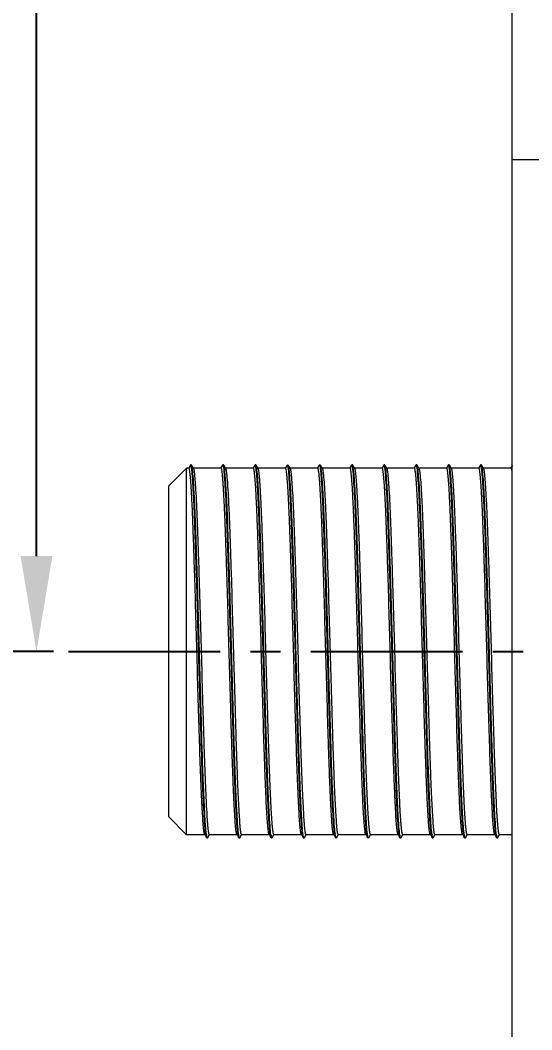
# Model space of a CAD drawing. Header units: millimetres. Extents: x 789 to 1209, y -1278 to -684.
# Drawn here: x 1021.25 to 1042.68, y -960.9 to -918.59 of the extents above; entities that cross this region are included whole.
import ezdxf

# ---------------------------------------------------------------- set-up
doc = ezdxf.new("R2010")
doc.units = ezdxf.units.MM
doc.header["$LTSCALE"] = 0.1
doc.linetypes.add('CENTERX2', pattern=[101.6, 63.5, -12.7, 12.7, -12.7])
doc.layers.get('0').update_dxf_attribs({"lineweight": 13})
doc.layers.add('CENTER', color=1, linetype='CENTERX2')
doc.layers.add('DIM', color=3, linetype='Continuous', lineweight=9)
doc.styles.get("Standard").update_dxf_attribs({"font": 'arial.ttf'})
doc.dimstyles.new('ISO-25', dxfattribs={"dimtxt": 2.5, "dimasz": 2.5, "dimexe": 1.25, "dimexo": 0.625, "dimtad": 1, "dimlfac": 1.333333, "dimtxsty": 'Standard', "dimcen": 2.5, "dimadec": 0, "dimazin": 0, "dimtfac": 1, "dimtmove": 0, "dimatfit": 3, "dimfxl": 0, "dimarcsym": 0})

# ---------------------------------------------------------------- blocks, each defined once
blk = doc.blocks.new('*D4')
at = {"layer": 'Defpoints', "color": 0}
for p in [(1021.936, -798.559), (1023.274, -798.559), (1023.274, -945.043)]:
    blk.add_point(p, dxfattribs=at)
at = {"layer": 'DIM', "color": 0, "linetype": 'ByBlock', "lineweight": -2}
for p, q in [((1022.649, -798.559), (1020.686, -798.559)), ((1021.936, -941.043), (1021.936, -802.559)), ((1022.649, -945.043), (1020.686, -945.043))]:
    blk.add_line(p, q, dxfattribs=at)
at = {"layer": 'DIM', "color": 0}
for points in [[(1021.269, -802.559), (1022.602, -802.559), (1021.936, -798.559)], [(1021.269, -941.043), (1022.602, -941.043), (1021.936, -945.043)]]:
    blk.add_solid(points, dxfattribs=at)
at = {"layer": 'DIM', "color": 0, "insert": (1019.269, -824.414), "char_height": 4, "attachment_point": 5, "rotation": 90}
blk.add_mtext('150~200', dxfattribs=at)
blk = doc.blocks.new('*D7')
at = {"layer": 'Defpoints', "color": 0}
for p in [(1186.018, -871.801), (1041.868, -965.663), (1186.018, -991.188)]:
    blk.add_point(p, dxfattribs=at)
at = {"layer": 'DIM', "color": 0, "linetype": 'ByBlock', "lineweight": -2}
for p, q in [((1186.018, -872.426), (1186.018, -992.438)), ((1041.868, -966.288), (1041.868, -992.438)), ((1045.868, -991.188), (1182.018, -991.188))]:
    blk.add_line(p, q, dxfattribs=at)
at = {"layer": 'DIM', "color": 0}
for points in [[(1045.868, -990.521), (1045.868, -991.855), (1041.868, -991.188)], [(1182.018, -990.521), (1182.018, -991.855), (1186.018, -991.188)]]:
    blk.add_solid(points, dxfattribs=at)
at = {"layer": 'DIM', "color": 0, "insert": (1113.943, -988.159), "char_height": 4, "attachment_point": 5}
blk.add_mtext('192,2', dxfattribs=at)

msp = doc.modelspace()

# ---------------------------------------------------------------- linework, layer by layer
msp.add_line((1041.868, -1155.19), (1041.868, -744.108))
at = {"color": 7, "linetype": 'Continuous'}
for p, q in [((1041.868, -965.663), (1041.868, -924.422)), ((1041.868, -924.422), (1044.118, -924.422)), ((1027.476, -938.107), (1028.225, -937.357)), ((1028.225, -952.728), (1028.225, -937.357)), ((1028.319, -937.357), (1028.225, -937.357)), ((1028.383, -937.237), (1028.315, -937.355)), ((1028.393, -937.228), (1028.383, -937.237)), ((1028.423, -937.228), (1028.393, -937.228)), ((1028.43, -937.342), (1028.422, -937.297)), ((1028.433, -937.237), (1028.423, -937.228)), ((1028.508, -937.366), (1028.433, -937.237)), ((1028.452, -937.297), (1028.433, -937.237)), ((1028.459, -937.34), (1028.452, -937.297)), ((1029.669, -937.357), (1028.497, -937.357)), ((1029.733, -937.237), (1029.665, -937.354)), ((1029.743, -937.228), (1029.733, -937.237)), ((1029.773, -937.228), (1029.743, -937.228)), ((1029.755, -937.239), (1029.743, -937.228)), ((1029.779, -937.338), (1029.755, -937.24)), ((1029.783, -937.237), (1029.773, -937.228)), ((1029.858, -937.366), (1029.783, -937.237)), ((1029.807, -937.33), (1029.783, -937.237)), ((1031.018, -937.357), (1029.847, -937.357)), ((1031.082, -937.237), (1031.014, -937.354)), ((1031.088, -937.23), (1031.082, -937.237)), ((1031.122, -937.228), (1031.093, -937.228)), ((1031.128, -937.332), (1031.1, -937.232)), ((1031.133, -937.237), (1031.122, -937.228)), ((1031.207, -937.366), (1031.133, -937.237)), ((1031.16, -937.351), (1031.133, -937.237)), ((1032.368, -937.357), (1031.197, -937.357)), ((1032.432, -937.237), (1032.364, -937.354)), ((1032.442, -937.228), (1032.432, -937.237)), ((1032.461, -937.256), (1032.442, -937.228)), ((1032.478, -937.334), (1032.461, -937.256)), ((1032.482, -937.237), (1032.472, -937.228)), ((1032.557, -937.366), (1032.482, -937.237)), ((1032.49, -937.256), (1032.482, -937.237)), ((1032.507, -937.33), (1032.49, -937.256)), ((1033.718, -937.357), (1032.547, -937.357)), ((1033.782, -937.237), (1033.714, -937.354)), ((1033.792, -937.228), (1033.782, -937.237)), ((1033.832, -937.237), (1033.822, -937.228)), ((1033.907, -937.366), (1033.832, -937.237)), ((1033.864, -937.38), (1033.832, -937.237)), ((1035.067, -937.357), (1033.896, -937.357)), ((1035.131, -937.237), (1035.063, -937.354)), ((1035.142, -937.228), (1035.131, -937.237)), ((1035.172, -937.228), (1035.142, -937.228)), ((1035.167, -937.28), (1035.142, -937.228)), ((1035.178, -937.338), (1035.167, -937.28)), ((1035.182, -937.237), (1035.172, -937.228)), ((1035.256, -937.366), (1035.182, -937.237)), ((1035.196, -937.28), (1035.182, -937.237)), ((1035.207, -937.335), (1035.196, -937.28)), ((1036.417, -937.357), (1035.246, -937.357)), ((1036.481, -937.237), (1036.413, -937.354)), ((1036.491, -937.228), (1036.481, -937.237)), ((1036.521, -937.228), (1036.491, -937.228)), ((1036.502, -937.238), (1036.491, -937.228)), ((1036.527, -937.338), (1036.503, -937.24)), ((1036.532, -937.237), (1036.521, -937.228)), ((1036.606, -937.366), (1036.532, -937.237)), ((1036.556, -937.331), (1036.532, -937.237)), ((1037.767, -937.357), (1036.606, -937.357)), ((1037.831, -937.237), (1037.763, -937.354)), ((1037.841, -937.228), (1037.831, -937.237)), ((1037.871, -937.228), (1037.841, -937.228)), ((1037.873, -937.315), (1037.849, -937.233)), ((1037.881, -937.237), (1037.871, -937.228)), ((1037.956, -937.366), (1037.881, -937.237)), ((1037.908, -937.346), (1037.881, -937.237)), ((1039.116, -937.357), (1037.945, -937.357)), ((1039.18, -937.237), (1039.112, -937.354)), ((1039.191, -937.228), (1039.18, -937.237)), ((1039.221, -937.228), (1039.191, -937.228)), ((1039.205, -937.245), (1039.191, -937.228)), ((1039.226, -937.335), (1039.205, -937.245)), ((1039.231, -937.237), (1039.221, -937.228)), ((1039.305, -937.366), (1039.231, -937.237)), ((1039.235, -937.245), (1039.231, -937.237)), ((1039.255, -937.33), (1039.235, -937.245)), ((1040.466, -937.357), (1039.295, -937.357)), ((1040.53, -937.237), (1040.462, -937.354)), ((1040.541, -937.228), (1040.53, -937.237)), ((1040.57, -937.228), (1040.541, -937.228)), ((1040.577, -937.345), (1040.547, -937.231)), ((1040.581, -937.237), (1040.57, -937.228)), ((1040.655, -937.366), (1040.581, -937.237)), ((1040.609, -937.355), (1040.581, -937.237)), ((1041.816, -937.357), (1040.655, -937.357)), ((1041.871, -937.252), (1041.812, -937.354)), ((1027.476, -951.978), (1027.476, -938.107)), ((1027.476, -951.978), (1028.225, -952.728)), ((1028.994, -952.728), (1028.225, -952.728)), ((1028.983, -952.719), (1028.988, -952.728)), ((1029.058, -952.848), (1029.027, -952.719)), ((1029.108, -952.848), (1029.176, -952.731)), ((1030.343, -952.728), (1029.172, -952.728)), ((1030.333, -952.719), (1030.338, -952.728)), ((1030.458, -952.848), (1030.526, -952.731)), ((1031.693, -952.728), (1030.522, -952.728)), ((1031.682, -952.719), (1031.688, -952.728)), ((1031.757, -952.848), (1031.729, -952.733)), ((1031.808, -952.848), (1031.876, -952.731)), ((1033.043, -952.728), (1031.872, -952.728)), ((1033.032, -952.719), (1033.038, -952.728)), ((1033.11, -952.744), (1033.097, -952.652)), ((1033.157, -952.848), (1033.225, -952.731)), ((1034.393, -952.728), (1033.221, -952.728)), ((1034.382, -952.719), (1034.387, -952.728)), ((1034.507, -952.848), (1034.575, -952.731)), ((1035.742, -952.728), (1034.571, -952.728)), ((1035.732, -952.719), (1035.737, -952.728)), ((1035.806, -952.848), (1035.772, -952.694)), ((1035.857, -952.848), (1035.925, -952.731)), ((1037.092, -952.728), (1035.921, -952.728)), ((1037.081, -952.719), (1037.087, -952.728)), ((1037.206, -952.848), (1037.274, -952.731)), ((1038.442, -952.728), (1037.27, -952.728)), ((1038.431, -952.719), (1038.436, -952.728)), ((1038.506, -952.848), (1038.476, -952.729)), ((1038.556, -952.848), (1038.624, -952.731)), ((1039.791, -952.728), (1038.62, -952.728)), ((1039.781, -952.719), (1039.786, -952.728)), ((1039.906, -952.848), (1039.974, -952.731)), ((1041.141, -952.728), (1039.97, -952.728)), ((1041.13, -952.719), (1041.136, -952.728)), ((1041.255, -952.848), (1041.323, -952.731)), ((1041.868, -952.728), (1041.32, -952.728)), ((1029.068, -952.857), (1029.058, -952.848)), ((1029.068, -952.857), (1029.098, -952.857)), ((1029.108, -952.848), (1029.098, -952.857)), ((1030.402, -952.836), (1030.383, -952.757)), ((1030.407, -952.848), (1030.402, -952.836)), ((1030.418, -952.857), (1030.407, -952.848)), ((1030.431, -952.836), (1030.412, -952.753)), ((1030.418, -952.857), (1030.448, -952.857)), ((1030.448, -952.857), (1030.431, -952.836)), ((1030.458, -952.848), (1030.448, -952.857)), ((1031.768, -952.857), (1031.757, -952.848)), ((1031.791, -952.853), (1031.761, -952.75)), ((1031.768, -952.857), (1031.797, -952.857)), ((1031.808, -952.848), (1031.797, -952.857)), ((1033.107, -952.848), (1033.081, -952.749)), ((1033.117, -952.857), (1033.107, -952.848)), ((1033.136, -952.848), (1033.11, -952.744)), ((1033.117, -952.857), (1033.147, -952.857)), ((1033.147, -952.857), (1033.138, -952.851)), ((1033.157, -952.848), (1033.147, -952.857)), ((1034.441, -952.802), (1034.431, -952.749)), ((1034.456, -952.848), (1034.441, -952.802)), ((1034.467, -952.857), (1034.456, -952.848)), ((1034.471, -952.802), (1034.46, -952.746)), ((1034.467, -952.857), (1034.497, -952.857)), ((1034.507, -952.848), (1034.497, -952.857)), ((1035.817, -952.857), (1035.806, -952.848)), ((1035.857, -952.848), (1035.846, -952.857)), ((1037.149, -952.833), (1037.131, -952.756)), ((1037.156, -952.848), (1037.149, -952.833)), ((1037.166, -952.857), (1037.156, -952.848)), ((1037.179, -952.833), (1037.16, -952.751)), ((1037.166, -952.857), (1037.196, -952.857)), ((1037.196, -952.857), (1037.179, -952.833)), ((1037.206, -952.848), (1037.196, -952.857)), ((1038.516, -952.857), (1038.506, -952.848)), ((1038.539, -952.854), (1038.508, -952.738)), ((1038.516, -952.857), (1038.546, -952.857)), ((1038.556, -952.848), (1038.546, -952.857)), ((1039.851, -952.839), (1039.831, -952.756)), ((1039.855, -952.848), (1039.851, -952.839)), ((1039.866, -952.857), (1039.855, -952.848)), ((1039.88, -952.839), (1039.859, -952.751)), ((1039.866, -952.857), (1039.895, -952.857)), ((1039.895, -952.857), (1039.88, -952.839)), ((1039.906, -952.848), (1039.895, -952.857)), ((1041.205, -952.848), (1041.178, -952.739)), ((1041.215, -952.857), (1041.205, -952.848)), ((1041.237, -952.852), (1041.213, -952.77)), ((1041.215, -952.857), (1041.245, -952.857)), ((1041.242, -952.856), (1041.237, -952.852)), ((1041.255, -952.848), (1041.245, -952.857))]:
    msp.add_line(p, q, dxfattribs=at)
for centre, radius, start, end in [((1026.888, -937.585), 1.561, 8.6422, 8.9331), ((1029.642, -937.576), 1.505, 8.5039, 9.3149), ((1029.335, -937.623), 1.816, 8.2935, 8.5217), ((1033.726, -937.57), 1.47, 8.7519, 9.085), ((1036.45, -937.266), 0.0594, 26.779, 28.4454), ((1036.646, -937.536), 1.247, 8.6608, 10.2152), ((1036.24, -937.6), 1.658, 8.4588, 8.7204), ((1038.933, -937.601), 1.664, 8.4155, 8.8536), ((1038.729, -937.631), 1.87, 8.2042, 8.4196), ((1030.987, -952.432), 1.951, 188.3272, 188.4762), ((1033.477, -952.463), 1.74, 188.6094, 188.851), ((1033.229, -952.502), 1.488, 188.8384, 189.5739), ((1040.307, -952.451), 1.822, 188.4995, 188.725), ((1040.133, -952.477), 1.646, 188.7224, 189.1087), ((1042.815, -952.48), 1.629, 188.8018, 189.0722), ((1031.76, -952.522), 1.367, 189.264, 189.7132), ((1035.901, -952.507), 1.461, 189.085, 189.4226), ((1038.53, -952.519), 1.389, 189.2136, 189.6494), ((1041.249, -952.515), 1.409, 189.1628, 189.6247), ((1042.433, -952.542), 1.241, 189.0153, 190.5557)]:
    msp.add_arc(centre, radius, start, end, dxfattribs=at)
for points, knots in [([(1028.563, -941.815), (1028.553, -941.494), (1028.533, -940.884), (1028.503, -940.02), (1028.474, -939.258), (1028.444, -938.61), (1028.418, -938.147), (1028.396, -937.846), (1028.381, -937.674), (1028.367, -937.543), (1028.352, -937.443), (1028.34, -937.392), (1028.327, -937.357), (1028.319, -937.357)], [0, 0, 0, 0, 0.215327, 0.40952, 0.580209, 0.726831, 0.844459, 0.891216, 0.929639, 0.959602, 0.981148, 0.994439, 1, 1, 1, 1]), ([(1028.422, -937.297), (1028.418, -937.28), (1028.414, -937.259), (1028.401, -937.228), (1028.393, -937.228)], [0, 0, 0, 0, 0.702286, 1, 1, 1, 1]), ([(1029.027, -952.719), (1029.009, -952.597), (1028.983, -952.28), (1028.948, -951.7), (1028.912, -950.918), (1028.859, -949.552), (1028.801, -947.556), (1028.728, -945.005), (1028.67, -942.82), (1028.619, -941.158), (1028.582, -940.061), (1028.547, -939.116), (1028.512, -938.346), (1028.475, -937.776), (1028.449, -937.467), (1028.431, -937.35)], [0, 0, 0, 0, 0.024087, 0.061896, 0.113363, 0.176728, 0.328638, 0.502645, 0.67453, 0.75487, 0.826875, 0.888584, 0.939462, 0.977047, 1, 1, 1, 1]), ([(1029.056, -952.714), (1029.038, -952.59), (1029.012, -952.27), (1028.977, -951.684), (1028.941, -950.897), (1028.888, -949.523), (1028.83, -947.52), (1028.757, -944.963), (1028.699, -942.776), (1028.647, -941.115), (1028.611, -940.022), (1028.575, -939.081), (1028.54, -938.318), (1028.503, -937.757), (1028.477, -937.453), (1028.459, -937.34)], [0, 0, 0, 0, 0.024406, 0.062564, 0.114402, 0.178112, 0.330623, 0.504985, 0.676926, 0.757122, 0.828834, 0.890223, 0.94066, 0.97768, 1, 1, 1, 1]), ([(1028.508, -937.366), (1028.516, -937.379), (1028.526, -937.42), (1028.539, -937.497), (1028.552, -937.609), (1028.574, -937.827), (1028.599, -938.185), (1028.628, -938.708), (1028.656, -939.345), (1028.684, -940.086), (1028.713, -940.92), (1028.732, -941.507), (1028.741, -941.815)], [0, 0, 0, 0, 0.010097, 0.027697, 0.052994, 0.086077, 0.175314, 0.293939, 0.438522, 0.604761, 0.792774, 1, 1, 1, 1]), ([(1029.913, -941.815), (1029.903, -941.494), (1029.883, -940.884), (1029.853, -940.019), (1029.824, -939.258), (1029.794, -938.61), (1029.767, -938.147), (1029.745, -937.846), (1029.73, -937.674), (1029.716, -937.543), (1029.702, -937.443), (1029.69, -937.392), (1029.677, -937.357), (1029.669, -937.357)], [0, 0, 0, 0, 0.215338, 0.409617, 0.580181, 0.726831, 0.844468, 0.891255, 0.929634, 0.959498, 0.981055, 0.994428, 1, 1, 1, 1]), ([(1030.383, -952.757), (1030.363, -952.645), (1030.337, -952.346), (1030.302, -951.788), (1030.266, -951.02), (1030.229, -950.068), (1030.192, -948.963), (1030.142, -947.28), (1030.08, -945.074), (1030.021, -942.86), (1029.969, -941.174), (1029.932, -940.062), (1029.896, -939.105), (1029.86, -938.329), (1029.823, -937.759), (1029.797, -937.452), (1029.779, -937.338)], [0, 0, 0, 0, 0.022082, 0.05835, 0.108645, 0.171437, 0.243665, 0.32345, 0.498836, 0.672657, 0.753938, 0.82673, 0.888954, 0.940103, 0.977576, 1, 1, 1, 1]), ([(1030.41, -952.742), (1030.391, -952.625), (1030.365, -952.317), (1030.33, -951.746), (1030.294, -950.968), (1030.256, -950.007), (1030.22, -948.897), (1030.17, -947.211), (1030.108, -945.007), (1030.049, -942.798), (1029.997, -941.12), (1029.96, -940.017), (1029.925, -939.069), (1029.889, -938.302), (1029.852, -937.742), (1029.826, -937.441), (1029.807, -937.33)], [0, 0, 0, 0, 0.023016, 0.06011, 0.111163, 0.174526, 0.247086, 0.32719, 0.502603, 0.675942, 0.756794, 0.829035, 0.89073, 0.941303, 0.978162, 1, 1, 1, 1]), ([(1029.858, -937.366), (1029.865, -937.379), (1029.875, -937.42), (1029.889, -937.497), (1029.902, -937.609), (1029.923, -937.828), (1029.948, -938.185), (1029.977, -938.708), (1030.006, -939.345), (1030.034, -940.086), (1030.062, -940.92), (1030.081, -941.507), (1030.091, -941.815)], [0, 0, 0, 0, 0.01018, 0.027848, 0.053091, 0.0861, 0.175376, 0.294034, 0.438574, 0.604739, 0.792785, 1, 1, 1, 1]), ([(1031.262, -941.815), (1031.252, -941.494), (1031.232, -940.884), (1031.203, -940.019), (1031.174, -939.258), (1031.144, -938.61), (1031.117, -938.147), (1031.095, -937.846), (1031.08, -937.674), (1031.066, -937.543), (1031.051, -937.443), (1031.04, -937.392), (1031.027, -937.357), (1031.018, -937.357)], [0, 0, 0, 0, 0.215348, 0.40957, 0.580231, 0.72688, 0.844503, 0.891283, 0.929668, 0.959542, 0.981092, 0.994433, 1, 1, 1, 1]), ([(1031.093, -937.228), (1031.092, -937.228), (1031.09, -937.228), (1031.088, -937.229), (1031.088, -937.23)], [0, 0, 0, 0, 0.464272, 1, 1, 1, 1]), ([(1031.096, -937.229), (1031.095, -937.229), (1031.094, -937.228), (1031.093, -937.228), (1031.093, -937.228)], [0, 0, 0, 0, 0.514662, 1, 1, 1, 1]), ([(1031.1, -937.232), (1031.099, -937.231), (1031.098, -937.23), (1031.096, -937.229), (1031.096, -937.229)], [0, 0, 0, 0, 0.537439, 1, 1, 1, 1]), ([(1031.729, -952.733), (1031.71, -952.615), (1031.684, -952.306), (1031.65, -951.736), (1031.613, -950.964), (1031.576, -950.013), (1031.54, -948.915), (1031.491, -947.249), (1031.429, -945.068), (1031.361, -942.508), (1031.298, -940.521), (1031.248, -939.154), (1031.212, -938.376), (1031.176, -937.796), (1031.149, -937.48), (1031.132, -937.361)], [0, 0, 0, 0, 0.023317, 0.060422, 0.111227, 0.174079, 0.246013, 0.325323, 0.499186, 0.671398, 0.824593, 0.886784, 0.938224, 0.976445, 1, 1, 1, 1]), ([(1031.757, -952.723), (1031.739, -952.602), (1031.712, -952.288), (1031.678, -951.71), (1031.642, -950.931), (1031.597, -949.774), (1031.55, -948.232), (1031.495, -946.337), (1031.44, -944.353), (1031.387, -942.415), (1031.332, -940.659), (1031.281, -939.193), (1031.234, -938.207), (1031.193, -937.636), (1031.173, -937.432), (1031.16, -937.351)], [0, 0, 0, 0, 0.023864, 0.061495, 0.112805, 0.176069, 0.287123, 0.413705, 0.545694, 0.673998, 0.791764, 0.888369, 0.959961, 0.984166, 1, 1, 1, 1]), ([(1031.207, -937.366), (1031.215, -937.379), (1031.225, -937.42), (1031.239, -937.497), (1031.252, -937.609), (1031.273, -937.827), (1031.298, -938.185), (1031.327, -938.708), (1031.356, -939.345), (1031.384, -940.086), (1031.412, -940.92), (1031.431, -941.507), (1031.441, -941.815)], [0, 0, 0, 0, 0.010148, 0.027796, 0.053048, 0.086062, 0.175333, 0.29395, 0.438556, 0.604774, 0.792776, 1, 1, 1, 1]), ([(1032.612, -941.815), (1032.602, -941.494), (1032.582, -940.884), (1032.552, -940.02), (1032.523, -939.258), (1032.493, -938.61), (1032.467, -938.147), (1032.445, -937.846), (1032.43, -937.674), (1032.416, -937.543), (1032.401, -937.443), (1032.39, -937.392), (1032.376, -937.357), (1032.368, -937.357)], [0, 0, 0, 0, 0.215349, 0.409577, 0.580157, 0.726844, 0.844468, 0.891254, 0.929629, 0.959516, 0.98105, 0.994431, 1, 1, 1, 1]), ([(1033.081, -952.749), (1033.062, -952.635), (1033.036, -952.331), (1033.001, -951.766), (1032.964, -950.993), (1032.927, -950.037), (1032.891, -948.929), (1032.841, -947.245), (1032.778, -945.04), (1032.72, -942.829), (1032.668, -941.147), (1032.631, -940.039), (1032.595, -939.087), (1032.559, -938.316), (1032.522, -937.751), (1032.496, -937.447), (1032.478, -937.334)], [0, 0, 0, 0, 0.022568, 0.059267, 0.109953, 0.173036, 0.245432, 0.325355, 0.500743, 0.674306, 0.755361, 0.827859, 0.889822, 0.940684, 0.977856, 1, 1, 1, 1]), ([(1033.097, -952.652), (1033.08, -952.514), (1033.054, -952.168), (1033.02, -951.547), (1032.983, -950.731), (1032.931, -949.338), (1032.873, -947.333), (1032.801, -944.791), (1032.744, -942.631), (1032.692, -941), (1032.657, -939.931), (1032.622, -939.014), (1032.586, -938.273), (1032.55, -937.73), (1032.525, -937.438), (1032.507, -937.33)], [0, 0, 0, 0, 0.027186, 0.06784, 0.121733, 0.186833, 0.340573, 0.51422, 0.684341, 0.763232, 0.833474, 0.893546, 0.942748, 0.978631, 1, 1, 1, 1]), ([(1032.557, -937.366), (1032.565, -937.379), (1032.575, -937.42), (1032.588, -937.497), (1032.602, -937.609), (1032.623, -937.828), (1032.648, -938.185), (1032.677, -938.708), (1032.706, -939.345), (1032.733, -940.086), (1032.762, -940.92), (1032.781, -941.507), (1032.791, -941.815)], [0, 0, 0, 0, 0.010193, 0.027839, 0.053091, 0.086108, 0.175384, 0.294014, 0.43862, 0.604779, 0.792776, 1, 1, 1, 1]), ([(1033.962, -941.815), (1033.952, -941.494), (1033.932, -940.884), (1033.902, -940.019), (1033.873, -939.257), (1033.843, -938.61), (1033.816, -938.147), (1033.794, -937.846), (1033.779, -937.674), (1033.765, -937.543), (1033.751, -937.443), (1033.739, -937.392), (1033.726, -937.357), (1033.718, -937.357)], [0, 0, 0, 0, 0.215341, 0.409617, 0.580217, 0.726874, 0.844485, 0.891272, 0.92966, 0.959548, 0.98107, 0.994417, 1, 1, 1, 1]), ([(1033.794, -937.228), (1033.794, -937.228), (1033.793, -937.228), (1033.792, -937.228), (1033.792, -937.228)], [0, 0, 0, 0, 0.50783, 1, 1, 1, 1]), ([(1033.797, -937.23), (1033.797, -937.23), (1033.796, -937.229), (1033.795, -937.229), (1033.794, -937.228)], [0, 0, 0, 0, 0.527837, 1, 1, 1, 1]), ([(1033.834, -937.38), (1033.829, -937.345), (1033.823, -937.299), (1033.809, -937.25), (1033.802, -937.234), (1033.797, -937.23)], [0, 0, 0, 0, 0.677773, 0.882051, 1, 1, 1, 1]), ([(1034.431, -952.749), (1034.412, -952.636), (1034.386, -952.337), (1034.351, -951.783), (1034.316, -951.025), (1034.278, -950.085), (1034.242, -948.998), (1034.193, -947.34), (1034.131, -945.163), (1034.063, -942.599), (1034, -940.601), (1033.95, -939.219), (1033.914, -938.428), (1033.878, -937.833), (1033.851, -937.505), (1033.834, -937.38)], [0, 0, 0, 0, 0.022302, 0.058444, 0.108306, 0.170379, 0.241774, 0.3205, 0.493928, 0.66643, 0.820785, 0.883709, 0.936039, 0.975315, 1, 1, 1, 1]), ([(1034.459, -952.738), (1034.44, -952.622), (1034.414, -952.317), (1034.38, -951.755), (1034.344, -950.991), (1034.307, -950.048), (1034.271, -948.959), (1034.222, -947.302), (1034.16, -945.131), (1034.092, -942.575), (1034.029, -940.586), (1033.98, -939.211), (1033.944, -938.423), (1033.908, -937.831), (1033.881, -937.505), (1033.864, -937.38)], [0, 0, 0, 0, 0.022938, 0.059611, 0.10991, 0.172258, 0.243759, 0.322546, 0.495731, 0.667738, 0.821493, 0.88416, 0.936276, 0.975396, 1, 1, 1, 1]), ([(1033.907, -937.366), (1033.914, -937.379), (1033.924, -937.42), (1033.938, -937.497), (1033.951, -937.609), (1033.972, -937.828), (1033.998, -938.185), (1034.027, -938.708), (1034.055, -939.345), (1034.083, -940.086), (1034.112, -940.92), (1034.131, -941.507), (1034.14, -941.815)], [0, 0, 0, 0, 0.010163, 0.02779, 0.053038, 0.086062, 0.175342, 0.293948, 0.438576, 0.60473, 0.792779, 1, 1, 1, 1]), ([(1035.311, -941.815), (1035.301, -941.494), (1035.282, -940.884), (1035.252, -940.02), (1035.223, -939.258), (1035.193, -938.61), (1035.166, -938.147), (1035.144, -937.846), (1035.129, -937.674), (1035.115, -937.543), (1035.1, -937.443), (1035.089, -937.392), (1035.076, -937.357), (1035.067, -937.357)], [0, 0, 0, 0, 0.215326, 0.409616, 0.580149, 0.726854, 0.844479, 0.891233, 0.929618, 0.959525, 0.981041, 0.994439, 1, 1, 1, 1]), ([(1035.772, -952.694), (1035.754, -952.565), (1035.728, -952.238), (1035.694, -951.642), (1035.658, -950.848), (1035.605, -949.473), (1035.547, -947.476), (1035.475, -944.932), (1035.417, -942.759), (1035.366, -941.11), (1035.329, -940.024), (1035.295, -939.088), (1035.259, -938.328), (1035.223, -937.766), (1035.197, -937.461), (1035.179, -937.347)], [0, 0, 0, 0, 0.025304, 0.064192, 0.11656, 0.18053, 0.332929, 0.506607, 0.677691, 0.757456, 0.828839, 0.889956, 0.940329, 0.977443, 1, 1, 1, 1]), ([(1035.802, -952.694), (1035.784, -952.565), (1035.758, -952.235), (1035.723, -951.637), (1035.687, -950.839), (1035.635, -949.457), (1035.576, -947.452), (1035.503, -944.899), (1035.446, -942.72), (1035.394, -941.07), (1035.358, -939.985), (1035.323, -939.053), (1035.287, -938.299), (1035.251, -937.745), (1035.225, -937.446), (1035.207, -937.335)], [0, 0, 0, 0, 0.025388, 0.064436, 0.117033, 0.181272, 0.334275, 0.508458, 0.679818, 0.759548, 0.830738, 0.891604, 0.941571, 0.978118, 1, 1, 1, 1]), ([(1035.256, -937.366), (1035.264, -937.379), (1035.274, -937.42), (1035.288, -937.497), (1035.301, -937.61), (1035.322, -937.828), (1035.347, -938.185), (1035.376, -938.708), (1035.405, -939.345), (1035.433, -940.086), (1035.461, -940.92), (1035.48, -941.507), (1035.49, -941.815)], [0, 0, 0, 0, 0.010198, 0.027848, 0.05309, 0.086141, 0.175378, 0.294004, 0.438648, 0.60474, 0.792801, 1, 1, 1, 1]), ([(1036.661, -941.815), (1036.651, -941.494), (1036.631, -940.884), (1036.601, -940.019), (1036.573, -939.257), (1036.542, -938.61), (1036.516, -938.147), (1036.494, -937.846), (1036.479, -937.674), (1036.465, -937.543), (1036.45, -937.443), (1036.439, -937.392), (1036.425, -937.357), (1036.417, -937.357)], [0, 0, 0, 0, 0.215328, 0.40961, 0.58022, 0.726854, 0.844463, 0.891258, 0.929649, 0.959527, 0.981041, 0.994413, 1, 1, 1, 1]), ([(1037.131, -952.756), (1037.112, -952.643), (1037.086, -952.343), (1037.051, -951.785), (1037.015, -951.016), (1036.977, -950.063), (1036.94, -948.958), (1036.891, -947.275), (1036.828, -945.07), (1036.769, -942.857), (1036.717, -941.172), (1036.68, -940.06), (1036.645, -939.104), (1036.609, -938.329), (1036.572, -937.759), (1036.546, -937.452), (1036.527, -937.338)], [0, 0, 0, 0, 0.022159, 0.058496, 0.108851, 0.171663, 0.24395, 0.323709, 0.499045, 0.672807, 0.754051, 0.82681, 0.889018, 0.940121, 0.977582, 1, 1, 1, 1]), ([(1037.158, -952.741), (1037.139, -952.624), (1037.113, -952.315), (1037.078, -951.744), (1037.042, -950.966), (1037.005, -950.005), (1036.968, -948.895), (1036.919, -947.209), (1036.856, -945.006), (1036.798, -942.799), (1036.746, -941.122), (1036.709, -940.019), (1036.673, -939.071), (1036.637, -938.304), (1036.6, -937.744), (1036.574, -937.442), (1036.556, -937.331)], [0, 0, 0, 0, 0.023061, 0.060195, 0.111278, 0.174625, 0.247225, 0.327275, 0.502603, 0.675882, 0.756709, 0.828941, 0.890654, 0.941217, 0.978113, 1, 1, 1, 1]), ([(1036.606, -937.366), (1036.614, -937.379), (1036.624, -937.42), (1036.637, -937.497), (1036.651, -937.609), (1036.672, -937.828), (1036.697, -938.185), (1036.726, -938.708), (1036.755, -939.345), (1036.782, -940.086), (1036.811, -940.92), (1036.83, -941.507), (1036.84, -941.815)], [0, 0, 0, 0, 0.010185, 0.027826, 0.053053, 0.086083, 0.175373, 0.293979, 0.438586, 0.604726, 0.792794, 1, 1, 1, 1]), ([(1038.011, -941.815), (1038.001, -941.494), (1037.981, -940.884), (1037.951, -940.019), (1037.922, -939.258), (1037.892, -938.61), (1037.866, -938.147), (1037.843, -937.846), (1037.828, -937.674), (1037.814, -937.543), (1037.8, -937.443), (1037.788, -937.392), (1037.775, -937.357), (1037.767, -937.357)], [0, 0, 0, 0, 0.215326, 0.409597, 0.580207, 0.726855, 0.844488, 0.891256, 0.929648, 0.959519, 0.981051, 0.994448, 1, 1, 1, 1]), ([(1037.845, -937.229), (1037.844, -937.229), (1037.843, -937.228), (1037.842, -937.228), (1037.841, -937.228)], [0, 0, 0, 0, 0.519381, 1, 1, 1, 1]), ([(1037.849, -937.233), (1037.848, -937.232), (1037.847, -937.231), (1037.845, -937.229), (1037.845, -937.229)], [0, 0, 0, 0, 0.54238, 1, 1, 1, 1]), ([(1038.476, -952.729), (1038.458, -952.61), (1038.432, -952.298), (1038.397, -951.726), (1038.361, -950.95), (1038.324, -949.995), (1038.288, -948.895), (1038.239, -947.226), (1038.177, -945.044), (1038.119, -942.856), (1038.068, -941.189), (1038.031, -940.088), (1037.996, -939.137), (1037.96, -938.362), (1037.923, -937.787), (1037.897, -937.474), (1037.88, -937.356)], [0, 0, 0, 0, 0.023535, 0.060866, 0.111907, 0.17495, 0.247055, 0.326477, 0.500477, 0.672665, 0.75326, 0.825595, 0.887587, 0.938801, 0.97675, 1, 1, 1, 1]), ([(1038.505, -952.72), (1038.487, -952.598), (1038.46, -952.281), (1038.426, -951.7), (1038.39, -950.917), (1038.337, -949.547), (1038.278, -947.549), (1038.205, -944.993), (1038.147, -942.805), (1038.096, -941.143), (1038.059, -940.046), (1038.024, -939.101), (1037.989, -938.334), (1037.952, -937.768), (1037.926, -937.461), (1037.908, -937.346)], [0, 0, 0, 0, 0.024071, 0.061921, 0.113466, 0.176929, 0.329072, 0.503308, 0.675359, 0.755712, 0.827666, 0.889265, 0.939994, 0.977364, 1, 1, 1, 1]), ([(1037.956, -937.366), (1037.963, -937.379), (1037.973, -937.42), (1037.987, -937.497), (1038, -937.609), (1038.021, -937.828), (1038.047, -938.185), (1038.076, -938.708), (1038.104, -939.345), (1038.132, -940.086), (1038.161, -940.92), (1038.18, -941.507), (1038.189, -941.815)], [0, 0, 0, 0, 0.010183, 0.027861, 0.053075, 0.086114, 0.175377, 0.293993, 0.438604, 0.604741, 0.792804, 1, 1, 1, 1]), ([(1039.36, -941.815), (1039.35, -941.494), (1039.331, -940.884), (1039.301, -940.019), (1039.272, -939.257), (1039.242, -938.61), (1039.215, -938.147), (1039.193, -937.846), (1039.178, -937.674), (1039.164, -937.543), (1039.15, -937.443), (1039.138, -937.392), (1039.125, -937.357), (1039.116, -937.357)], [0, 0, 0, 0, 0.215386, 0.409567, 0.580237, 0.726848, 0.844459, 0.891255, 0.929643, 0.959497, 0.981042, 0.994435, 1, 1, 1, 1]), ([(1039.831, -952.756), (1039.811, -952.643), (1039.785, -952.343), (1039.75, -951.783), (1039.714, -951.014), (1039.676, -950.059), (1039.64, -948.953), (1039.59, -947.268), (1039.527, -945.06), (1039.469, -942.846), (1039.416, -941.16), (1039.379, -940.049), (1039.344, -939.093), (1039.308, -938.32), (1039.27, -937.753), (1039.245, -937.448), (1039.226, -937.335)], [0, 0, 0, 0, 0.022178, 0.058554, 0.108974, 0.171869, 0.244224, 0.324091, 0.49959, 0.673437, 0.754678, 0.82737, 0.889514, 0.940496, 0.977788, 1, 1, 1, 1]), ([(1039.858, -952.74), (1039.839, -952.622), (1039.812, -952.313), (1039.778, -951.74), (1039.741, -950.961), (1039.704, -949.999), (1039.668, -948.888), (1039.618, -947.202), (1039.555, -944.999), (1039.497, -942.792), (1039.445, -941.116), (1039.408, -940.013), (1039.372, -939.066), (1039.337, -938.301), (1039.299, -937.741), (1039.274, -937.44), (1039.255, -937.33)], [0, 0, 0, 0, 0.023145, 0.060354, 0.111508, 0.174924, 0.247545, 0.327656, 0.503023, 0.676273, 0.757069, 0.829228, 0.890896, 0.941389, 0.978202, 1, 1, 1, 1]), ([(1039.305, -937.366), (1039.313, -937.379), (1039.323, -937.42), (1039.337, -937.497), (1039.35, -937.609), (1039.371, -937.828), (1039.396, -938.185), (1039.425, -938.708), (1039.454, -939.345), (1039.482, -940.086), (1039.51, -940.92), (1039.529, -941.507), (1039.539, -941.815)], [0, 0, 0, 0, 0.010186, 0.02787, 0.053085, 0.086103, 0.175394, 0.294002, 0.438565, 0.604761, 0.792742, 1, 1, 1, 1]), ([(1040.71, -941.815), (1040.7, -941.494), (1040.68, -940.884), (1040.651, -940.019), (1040.622, -939.258), (1040.592, -938.61), (1040.565, -938.147), (1040.543, -937.846), (1040.528, -937.674), (1040.514, -937.543), (1040.499, -937.443), (1040.488, -937.392), (1040.474, -937.357), (1040.466, -937.357)], [0, 0, 0, 0, 0.215342, 0.409555, 0.580248, 0.726863, 0.844503, 0.891278, 0.929666, 0.959518, 0.981077, 0.994447, 1, 1, 1, 1]), ([(1040.543, -937.229), (1040.543, -937.228), (1040.542, -937.228), (1040.541, -937.228), (1040.541, -937.228)], [0, 0, 0, 0, 0.511871, 1, 1, 1, 1]), ([(1040.547, -937.231), (1040.546, -937.231), (1040.545, -937.23), (1040.544, -937.229), (1040.543, -937.229)], [0, 0, 0, 0, 0.534529, 1, 1, 1, 1]), ([(1041.178, -952.739), (1041.159, -952.623), (1041.133, -952.318), (1041.098, -951.753), (1041.062, -950.985), (1041.025, -950.037), (1040.989, -948.942), (1040.94, -947.276), (1040.878, -945.095), (1040.81, -942.532), (1040.747, -940.54), (1040.697, -939.168), (1040.661, -938.386), (1040.624, -937.803), (1040.598, -937.485), (1040.58, -937.364)], [0, 0, 0, 0, 0.022949, 0.059715, 0.110219, 0.172849, 0.244664, 0.323839, 0.497706, 0.670112, 0.823696, 0.886095, 0.937753, 0.976222, 1, 1, 1, 1]), ([(1041.206, -952.729), (1041.187, -952.61), (1041.161, -952.299), (1041.127, -951.726), (1041.09, -950.95), (1041.053, -949.996), (1041.017, -948.896), (1040.968, -947.226), (1040.906, -945.044), (1040.848, -942.855), (1040.797, -941.188), (1040.76, -940.086), (1040.725, -939.135), (1040.689, -938.361), (1040.653, -937.786), (1040.626, -937.473), (1040.609, -937.355)], [0, 0, 0, 0, 0.02354, 0.060861, 0.111891, 0.174943, 0.247039, 0.326504, 0.500534, 0.672726, 0.753318, 0.825647, 0.887653, 0.938846, 0.976778, 1, 1, 1, 1]), ([(1040.655, -937.366), (1040.663, -937.379), (1040.673, -937.42), (1040.686, -937.497), (1040.7, -937.609), (1040.721, -937.828), (1040.746, -938.185), (1040.775, -938.708), (1040.804, -939.345), (1040.831, -940.086), (1040.86, -940.92), (1040.879, -941.507), (1040.889, -941.815)], [0, 0, 0, 0, 0.010159, 0.027845, 0.053068, 0.086084, 0.175355, 0.293979, 0.438552, 0.604777, 0.792787, 1, 1, 1, 1]), ([(1041.868, -937.588), (1041.864, -937.554), (1041.857, -937.497), (1041.844, -937.423), (1041.835, -937.382), (1041.823, -937.357), (1041.816, -937.357)], [0, 0, 0, 0, 0.420921, 0.726253, 0.91686, 1, 1, 1, 1]), ([(1028.983, -952.719), (1028.976, -952.707), (1028.967, -952.672), (1028.954, -952.606), (1028.941, -952.51), (1028.922, -952.329), (1028.901, -952.038), (1028.876, -951.611), (1028.85, -951.084), (1028.823, -950.464), (1028.797, -949.764), (1028.762, -948.706), (1028.719, -947.264), (1028.667, -945.46), (1028.617, -943.626), (1028.582, -942.411), (1028.563, -941.815)], [0, 0, 0, 0, 0.003669, 0.009899, 0.018714, 0.030059, 0.059866, 0.099005, 0.147619, 0.204864, 0.269524, 0.339993, 0.495832, 0.665997, 0.836048, 1, 1, 1, 1]), ([(1028.741, -941.815), (1028.761, -942.426), (1028.797, -943.673), (1028.848, -945.551), (1028.893, -947.116), (1028.93, -948.323), (1028.955, -949.156), (1028.982, -949.927), (1029.009, -950.626), (1029.035, -951.237), (1029.062, -951.748), (1029.084, -952.108), (1029.103, -952.341), (1029.116, -952.476), (1029.129, -952.581), (1029.143, -952.66), (1029.153, -952.702), (1029.166, -952.728), (1029.172, -952.728)], [0, 0, 0, 0, 0.167936, 0.342193, 0.515866, 0.597507, 0.673608, 0.744649, 0.80917, 0.865556, 0.912595, 0.94962, 0.964508, 0.976907, 0.986687, 0.99376, 0.998132, 1, 1, 1, 1]), ([(1030.333, -952.719), (1030.326, -952.707), (1030.316, -952.672), (1030.304, -952.606), (1030.291, -952.51), (1030.272, -952.33), (1030.25, -952.038), (1030.226, -951.611), (1030.2, -951.084), (1030.173, -950.464), (1030.147, -949.764), (1030.112, -948.706), (1030.069, -947.264), (1030.016, -945.46), (1029.967, -943.626), (1029.931, -942.411), (1029.913, -941.815)], [0, 0, 0, 0, 0.003663, 0.009896, 0.018702, 0.030032, 0.059854, 0.098999, 0.147603, 0.204856, 0.269554, 0.339968, 0.495826, 0.665961, 0.836049, 1, 1, 1, 1]), ([(1030.091, -941.815), (1030.11, -942.426), (1030.147, -943.673), (1030.197, -945.552), (1030.243, -947.116), (1030.279, -948.323), (1030.305, -949.156), (1030.331, -949.927), (1030.358, -950.626), (1030.385, -951.237), (1030.412, -951.748), (1030.434, -952.108), (1030.452, -952.341), (1030.466, -952.476), (1030.478, -952.581), (1030.492, -952.66), (1030.503, -952.702), (1030.515, -952.728), (1030.522, -952.728)], [0, 0, 0, 0, 0.167933, 0.342226, 0.515873, 0.597504, 0.673626, 0.744625, 0.809178, 0.86557, 0.912597, 0.94963, 0.96453, 0.976923, 0.986686, 0.993762, 0.998129, 1, 1, 1, 1]), ([(1031.682, -952.719), (1031.676, -952.707), (1031.666, -952.672), (1031.653, -952.606), (1031.641, -952.51), (1031.622, -952.329), (1031.6, -952.038), (1031.575, -951.611), (1031.549, -951.084), (1031.523, -950.464), (1031.497, -949.765), (1031.461, -948.706), (1031.419, -947.264), (1031.366, -945.46), (1031.317, -943.626), (1031.281, -942.411), (1031.262, -941.815)], [0, 0, 0, 0, 0.003668, 0.009896, 0.018717, 0.03006, 0.059851, 0.099003, 0.147611, 0.204862, 0.269525, 0.339968, 0.49583, 0.665983, 0.836064, 1, 1, 1, 1]), ([(1031.441, -941.815), (1031.46, -942.426), (1031.496, -943.673), (1031.547, -945.551), (1031.593, -947.116), (1031.629, -948.323), (1031.654, -949.156), (1031.681, -949.927), (1031.708, -950.626), (1031.735, -951.237), (1031.761, -951.748), (1031.783, -952.108), (1031.802, -952.341), (1031.815, -952.476), (1031.828, -952.581), (1031.842, -952.66), (1031.852, -952.702), (1031.865, -952.728), (1031.872, -952.728)], [0, 0, 0, 0, 0.167912, 0.342204, 0.515869, 0.597496, 0.673631, 0.74465, 0.809171, 0.865561, 0.912588, 0.949632, 0.964506, 0.976899, 0.986683, 0.993756, 0.998125, 1, 1, 1, 1]), ([(1033.032, -952.719), (1033.025, -952.707), (1033.016, -952.672), (1033.003, -952.606), (1032.99, -952.51), (1032.971, -952.33), (1032.95, -952.038), (1032.925, -951.611), (1032.899, -951.084), (1032.873, -950.464), (1032.846, -949.764), (1032.811, -948.706), (1032.768, -947.264), (1032.716, -945.46), (1032.666, -943.626), (1032.631, -942.411), (1032.612, -941.815)], [0, 0, 0, 0, 0.003664, 0.009898, 0.018703, 0.030037, 0.059853, 0.098999, 0.147608, 0.204861, 0.269553, 0.339966, 0.495818, 0.665967, 0.836048, 1, 1, 1, 1]), ([(1032.791, -941.815), (1032.81, -942.426), (1032.846, -943.673), (1032.897, -945.552), (1032.942, -947.116), (1032.979, -948.323), (1033.004, -949.156), (1033.031, -949.927), (1033.058, -950.625), (1033.085, -951.237), (1033.111, -951.748), (1033.133, -952.108), (1033.152, -952.341), (1033.165, -952.476), (1033.178, -952.581), (1033.192, -952.66), (1033.202, -952.702), (1033.215, -952.728), (1033.221, -952.728)], [0, 0, 0, 0, 0.167929, 0.34222, 0.515883, 0.597492, 0.673642, 0.744621, 0.809173, 0.865567, 0.912589, 0.949639, 0.964526, 0.976922, 0.986686, 0.993762, 0.998131, 1, 1, 1, 1]), ([(1034.382, -952.719), (1034.375, -952.707), (1034.366, -952.672), (1034.353, -952.606), (1034.34, -952.51), (1034.321, -952.33), (1034.299, -952.038), (1034.275, -951.611), (1034.249, -951.084), (1034.222, -950.464), (1034.196, -949.765), (1034.161, -948.706), (1034.118, -947.264), (1034.065, -945.46), (1034.016, -943.626), (1033.98, -942.411), (1033.962, -941.815)], [0, 0, 0, 0, 0.003665, 0.009898, 0.018726, 0.030062, 0.059834, 0.099001, 0.147609, 0.204862, 0.269525, 0.339982, 0.495833, 0.665975, 0.836036, 1, 1, 1, 1]), ([(1034.14, -941.815), (1034.159, -942.426), (1034.196, -943.673), (1034.246, -945.552), (1034.292, -947.116), (1034.328, -948.323), (1034.354, -949.156), (1034.38, -949.927), (1034.407, -950.626), (1034.434, -951.237), (1034.461, -951.748), (1034.483, -952.108), (1034.501, -952.341), (1034.515, -952.476), (1034.527, -952.581), (1034.541, -952.66), (1034.552, -952.702), (1034.564, -952.728), (1034.571, -952.728)], [0, 0, 0, 0, 0.167939, 0.342211, 0.515866, 0.597499, 0.673636, 0.744647, 0.809171, 0.865559, 0.912594, 0.949651, 0.964508, 0.97689, 0.986678, 0.993759, 0.998126, 1, 1, 1, 1]), ([(1035.732, -952.719), (1035.725, -952.707), (1035.715, -952.672), (1035.702, -952.606), (1035.69, -952.51), (1035.671, -952.33), (1035.649, -952.038), (1035.624, -951.611), (1035.598, -951.084), (1035.572, -950.464), (1035.546, -949.764), (1035.51, -948.706), (1035.468, -947.264), (1035.415, -945.46), (1035.366, -943.626), (1035.33, -942.411), (1035.311, -941.815)], [0, 0, 0, 0, 0.003662, 0.009897, 0.018703, 0.030036, 0.05987, 0.098995, 0.147614, 0.204864, 0.269535, 0.339996, 0.495816, 0.665966, 0.836028, 1, 1, 1, 1]), ([(1035.49, -941.815), (1035.509, -942.426), (1035.546, -943.673), (1035.596, -945.552), (1035.642, -947.116), (1035.678, -948.323), (1035.704, -949.156), (1035.73, -949.927), (1035.757, -950.625), (1035.784, -951.237), (1035.81, -951.748), (1035.832, -952.108), (1035.851, -952.341), (1035.864, -952.476), (1035.877, -952.581), (1035.891, -952.66), (1035.901, -952.702), (1035.914, -952.728), (1035.921, -952.728)], [0, 0, 0, 0, 0.167951, 0.342219, 0.515888, 0.597507, 0.673632, 0.744636, 0.809172, 0.865566, 0.912595, 0.949642, 0.964534, 0.976927, 0.986693, 0.99377, 0.99814, 1, 1, 1, 1]), ([(1037.081, -952.719), (1037.075, -952.707), (1037.065, -952.672), (1037.052, -952.606), (1037.039, -952.51), (1037.02, -952.329), (1036.999, -952.038), (1036.974, -951.611), (1036.948, -951.084), (1036.922, -950.464), (1036.895, -949.764), (1036.86, -948.706), (1036.817, -947.264), (1036.765, -945.46), (1036.715, -943.626), (1036.68, -942.411), (1036.661, -941.815)], [0, 0, 0, 0, 0.003665, 0.009897, 0.018712, 0.030038, 0.059872, 0.098988, 0.147599, 0.204864, 0.269517, 0.340002, 0.495834, 0.665959, 0.836015, 1, 1, 1, 1]), ([(1036.84, -941.815), (1036.859, -942.426), (1036.895, -943.673), (1036.946, -945.552), (1036.991, -947.116), (1037.028, -948.323), (1037.053, -949.156), (1037.08, -949.927), (1037.107, -950.626), (1037.134, -951.237), (1037.16, -951.748), (1037.182, -952.108), (1037.201, -952.341), (1037.214, -952.476), (1037.227, -952.581), (1037.241, -952.66), (1037.251, -952.702), (1037.264, -952.728), (1037.27, -952.728)], [0, 0, 0, 0, 0.167964, 0.342225, 0.515864, 0.59752, 0.673622, 0.74465, 0.809167, 0.865573, 0.912597, 0.949634, 0.964529, 0.976909, 0.986681, 0.993759, 0.998125, 1, 1, 1, 1]), ([(1038.431, -952.719), (1038.424, -952.707), (1038.415, -952.672), (1038.402, -952.606), (1038.389, -952.51), (1038.37, -952.33), (1038.348, -952.038), (1038.324, -951.611), (1038.298, -951.084), (1038.271, -950.464), (1038.245, -949.764), (1038.21, -948.706), (1038.167, -947.264), (1038.114, -945.46), (1038.065, -943.626), (1038.029, -942.411), (1038.011, -941.815)], [0, 0, 0, 0, 0.003671, 0.009904, 0.018707, 0.030037, 0.05988, 0.098998, 0.14762, 0.204866, 0.269526, 0.340013, 0.495827, 0.665974, 0.836027, 1, 1, 1, 1]), ([(1038.189, -941.815), (1038.208, -942.426), (1038.245, -943.673), (1038.296, -945.552), (1038.341, -947.116), (1038.377, -948.323), (1038.403, -949.156), (1038.429, -949.927), (1038.456, -950.625), (1038.483, -951.237), (1038.51, -951.748), (1038.532, -952.108), (1038.55, -952.341), (1038.564, -952.476), (1038.576, -952.581), (1038.59, -952.66), (1038.601, -952.702), (1038.613, -952.728), (1038.62, -952.728)], [0, 0, 0, 0, 0.167955, 0.34221, 0.515871, 0.597516, 0.673606, 0.744639, 0.809164, 0.865553, 0.912594, 0.949624, 0.964528, 0.976918, 0.986682, 0.993756, 0.998133, 1, 1, 1, 1]), ([(1039.781, -952.719), (1039.774, -952.707), (1039.764, -952.672), (1039.751, -952.606), (1039.739, -952.51), (1039.72, -952.33), (1039.698, -952.038), (1039.673, -951.611), (1039.647, -951.084), (1039.621, -950.464), (1039.595, -949.764), (1039.559, -948.706), (1039.517, -947.264), (1039.464, -945.46), (1039.415, -943.626), (1039.379, -942.411), (1039.36, -941.815)], [0, 0, 0, 0, 0.003664, 0.009896, 0.018706, 0.030031, 0.059869, 0.098995, 0.147602, 0.20486, 0.269535, 0.340002, 0.495839, 0.665963, 0.836037, 1, 1, 1, 1]), ([(1039.539, -941.815), (1039.558, -942.426), (1039.595, -943.673), (1039.645, -945.552), (1039.691, -947.116), (1039.727, -948.323), (1039.753, -949.156), (1039.779, -949.927), (1039.806, -950.626), (1039.833, -951.237), (1039.859, -951.748), (1039.881, -952.108), (1039.9, -952.341), (1039.913, -952.476), (1039.926, -952.581), (1039.94, -952.66), (1039.95, -952.702), (1039.963, -952.728), (1039.97, -952.728)], [0, 0, 0, 0, 0.167947, 0.342223, 0.51586, 0.597518, 0.673605, 0.74464, 0.809172, 0.865568, 0.912602, 0.949626, 0.964533, 0.976917, 0.986683, 0.993761, 0.998127, 1, 1, 1, 1]), ([(1041.13, -952.719), (1041.124, -952.707), (1041.114, -952.672), (1041.101, -952.606), (1041.088, -952.51), (1041.069, -952.329), (1041.048, -952.038), (1041.023, -951.611), (1040.997, -951.084), (1040.971, -950.464), (1040.944, -949.764), (1040.909, -948.706), (1040.866, -947.264), (1040.814, -945.46), (1040.764, -943.626), (1040.729, -942.411), (1040.71, -941.815)], [0, 0, 0, 0, 0.003669, 0.009899, 0.018713, 0.030057, 0.059868, 0.099004, 0.147619, 0.204864, 0.269523, 0.339997, 0.495832, 0.665995, 0.836045, 1, 1, 1, 1]), ([(1040.889, -941.815), (1040.908, -942.426), (1040.944, -943.673), (1040.995, -945.551), (1041.04, -947.116), (1041.077, -948.323), (1041.102, -949.156), (1041.129, -949.927), (1041.156, -950.626), (1041.183, -951.237), (1041.209, -951.748), (1041.231, -952.108), (1041.25, -952.341), (1041.263, -952.476), (1041.276, -952.581), (1041.29, -952.66), (1041.3, -952.702), (1041.313, -952.728), (1041.32, -952.728)], [0, 0, 0, 0, 0.167939, 0.342195, 0.515865, 0.597509, 0.673606, 0.744649, 0.809169, 0.865556, 0.912595, 0.949619, 0.964509, 0.976909, 0.986687, 0.99376, 0.998132, 1, 1, 1, 1]), ([(1029.092, -952.854), (1029.081, -952.844), (1029.071, -952.794), (1029.062, -952.75), (1029.057, -952.719)], [0, 0, 0, 0, 0.325454, 1, 1, 1, 1]), ([(1035.841, -952.855), (1035.836, -952.851), (1035.829, -952.834), (1035.814, -952.781), (1035.807, -952.732), (1035.802, -952.694)], [0, 0, 0, 0, 0.113328, 0.31581, 1, 1, 1, 1]), ([(1029.096, -952.857), (1029.095, -952.856), (1029.094, -952.856), (1029.093, -952.855), (1029.092, -952.854)], [0, 0, 0, 0, 0.468346, 1, 1, 1, 1]), ([(1029.098, -952.857), (1029.098, -952.857), (1029.097, -952.857), (1029.096, -952.857), (1029.096, -952.857)], [0, 0, 0, 0, 0.49086, 1, 1, 1, 1]), ([(1031.794, -952.856), (1031.794, -952.856), (1031.792, -952.855), (1031.791, -952.854), (1031.791, -952.853)], [0, 0, 0, 0, 0.461579, 1, 1, 1, 1]), ([(1031.797, -952.857), (1031.797, -952.857), (1031.796, -952.857), (1031.795, -952.857), (1031.794, -952.856)], [0, 0, 0, 0, 0.485163, 1, 1, 1, 1]), ([(1033.138, -952.851), (1033.138, -952.85), (1033.137, -952.849), (1033.137, -952.848), (1033.136, -952.848)], [0, 0, 0, 0, 0.48342, 1, 1, 1, 1]), ([(1034.497, -952.857), (1034.49, -952.857), (1034.478, -952.833), (1034.474, -952.816), (1034.471, -952.802)], [0, 0, 0, 0, 0.303643, 1, 1, 1, 1]), ([(1035.844, -952.857), (1035.844, -952.856), (1035.843, -952.856), (1035.842, -952.855), (1035.841, -952.855)], [0, 0, 0, 0, 0.473193, 1, 1, 1, 1]), ([(1035.846, -952.857), (1035.846, -952.857), (1035.845, -952.857), (1035.845, -952.857), (1035.844, -952.857)], [0, 0, 0, 0, 0.49338, 1, 1, 1, 1]), ([(1038.543, -952.856), (1038.542, -952.856), (1038.541, -952.855), (1038.54, -952.854), (1038.539, -952.854)], [0, 0, 0, 0, 0.464584, 1, 1, 1, 1]), ([(1038.546, -952.857), (1038.545, -952.857), (1038.544, -952.857), (1038.543, -952.857), (1038.543, -952.856)], [0, 0, 0, 0, 0.488183, 1, 1, 1, 1]), ([(1041.245, -952.857), (1041.245, -952.857), (1041.243, -952.857), (1041.242, -952.856), (1041.242, -952.856)], [0, 0, 0, 0, 0.480052, 1, 1, 1, 1])]:
    msp.add_open_spline(points, degree=3, knots=knots, dxfattribs=at)
msp.add_open_spline([(1029.755, -937.24), (1029.755, -937.24), (1029.755, -937.24), (1029.755, -937.239)], degree=3, dxfattribs=at)
at = {"layer": 'CENTER'}
msp.add_line((1023.274, -945.043), (1068.9, -945.043), dxfattribs=at)

# ---------------------------------------------------------------- dimensions: what is measured, and where the dimension line sits
at = {"layer": 'DIM'}
dim = msp.add_linear_dim(base=(1021.936, -798.559), p1=(1023.274, -945.043), p2=(1023.274, -798.559), angle=90, text='150~200', dimstyle='ISO-25', override={"dimtxt": 4, "dimasz": 4, "dimdec": 1, "dimlfac": 1.333333, "dimtdec": 1, "dimfxl": 1.25, "dimarcsym": 1}, dxfattribs=at)
dim.commit()
dim.dimension.update_dxf_attribs({"geometry": '*D4', "text_midpoint": (1021.936, -824.414), "dimtype": 160})
dim = msp.add_linear_dim(base=(1186.018, -991.188), p1=(1041.868, -965.663), p2=(1186.018, -871.801), dimstyle='ISO-25', override={"dimtxt": 4, "dimasz": 4, "dimdec": 1, "dimlfac": 1.333333, "dimtdec": 1, "dimfxl": 1.25, "dimarcsym": 1}, dxfattribs=at)
dim.commit()
dim.dimension.update_dxf_attribs({"geometry": '*D7', "text_midpoint": (1113.943, -988.159)})

doc.saveas('drawing.dxf')
